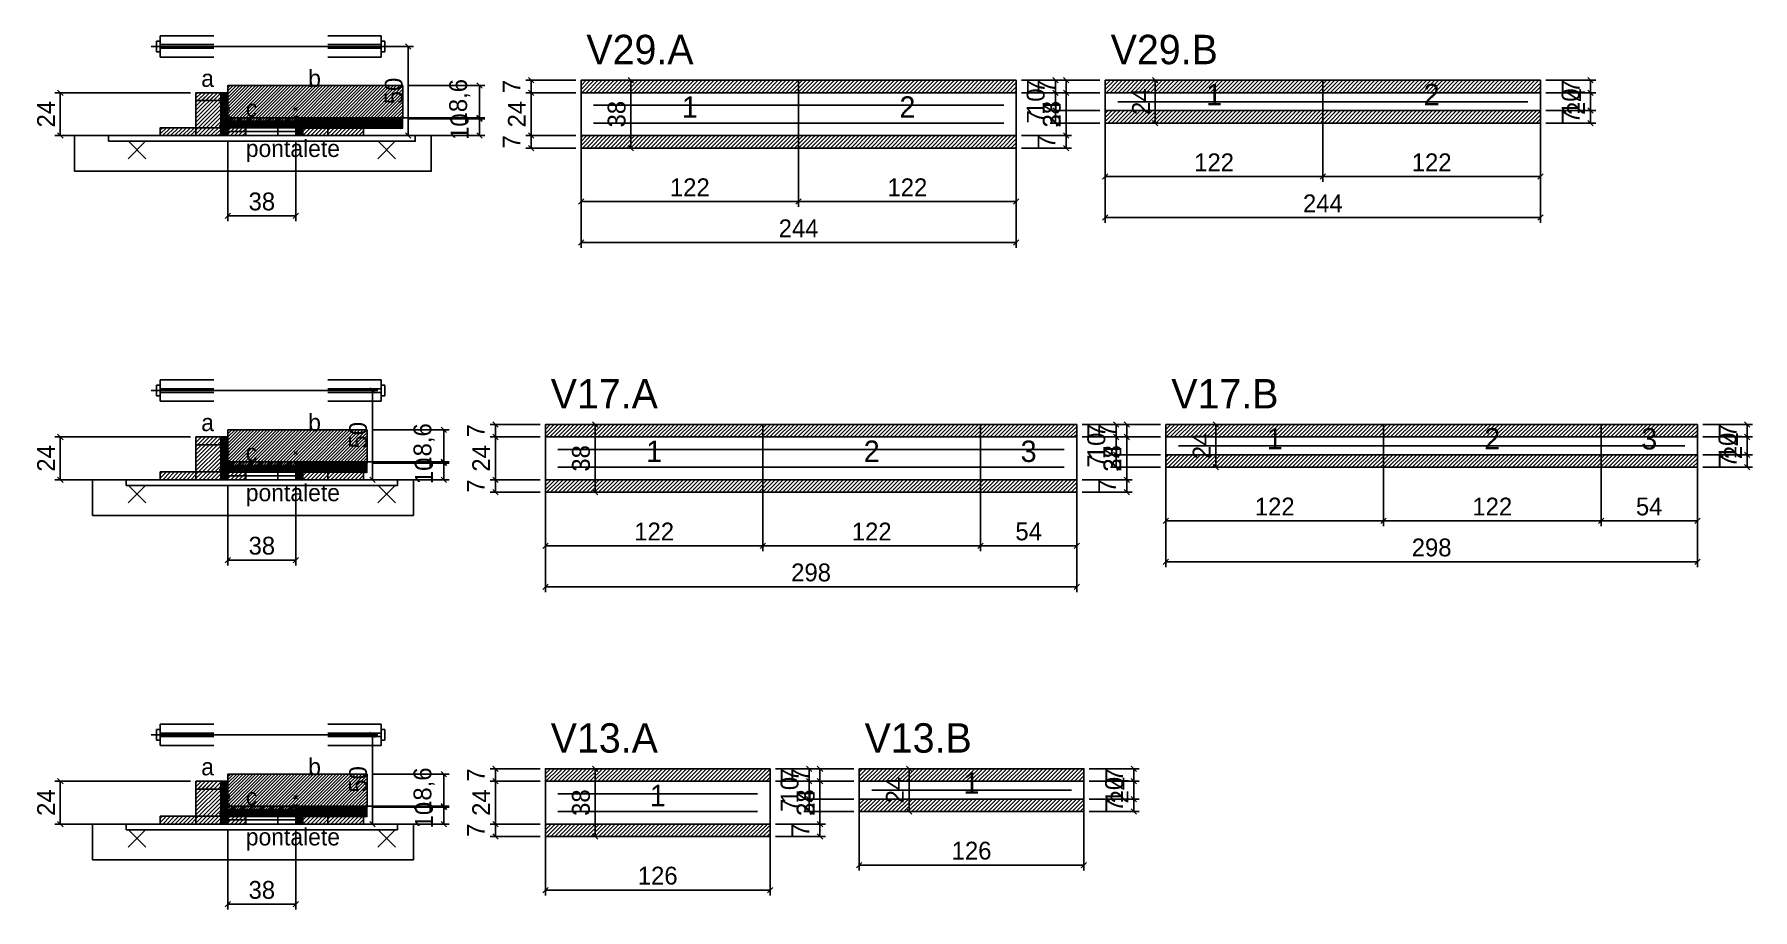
# Model space of a CAD drawing. Extents: x -13000 to 3070, y -7421 to 1552.
# Drawn here: x -69 to 895, y -1423 to -932 of the extents above; entities that cross this region are included whole.
import ezdxf
from ezdxf.enums import TextEntityAlignment as Align

# ---------------------------------------------------------------- set-up
doc = ezdxf.new("R2010")
doc.units = 0
for name, color, linetype in [('5', 5, 'Continuous'), ('barrote', 126, 'Continuous'), ('CONCRETO', 251, 'Continuous'), ('COTA', 241, 'Continuous'), ('detalhes', 7, 'Continuous'), ('ESTRUTURACAO', 7, 'Continuous'), ('Hachura', 251, 'Continuous'), ('Madeira', 126, 'Continuous'), ('NOMENCLATURA', 7, 'Continuous'), ('Painéis', 200, 'Continuous'), ('presilha', 224, 'Continuous'), ('SARR_2.2x7', 40, 'Continuous'), ('SCO-___-LAJ', 224, 'Continuous'), ('TENSOR', 224, 'Continuous')]:
    doc.layers.add(name, color=color, linetype=linetype)
doc.dimstyles.new('PAINEL', dxfattribs={"dimtxt": 10, "dimasz": 3, "dimexe": 3, "dimexo": 3, "dimgap": 3, "dimtad": 1, "dimblk": 'OBLIQUE', "dimblk1": 'OBLIQUE', "dimcen": 2.5, "dimclrd": 4, "dimclre": 4, "dimclrt": 240, "dimazin": 3, "dimtfac": 1, "dimtmove": 0, "dimatfit": 3})

# ---------------------------------------------------------------- blocks, each defined once
blk = doc.blocks.new('PAR_ESQ')
for p, q in [((-1, -1), (1, 1)), ((-1, 1), (1, -1))]:
    blk.add_line(p, q)
blk = doc.blocks.new('PAR_FUNDO_ESQ')
for p, q in [((-1, -1), (1, 1)), ((-1, 1), (1, -1))]:
    blk.add_line(p, q)
blk = doc.blocks.new('PAR_FUNDO_DIR')
for p, q in [((-1, -1), (1, 1)), ((-1, 1), (1, -1))]:
    blk.add_line(p, q)
blk = doc.blocks.new('par_int_esq')
for p, q in [((-1, -1), (1, 1)), ((-1, 1), (1, -1))]:
    blk.add_line(p, q)
blk = doc.blocks.new('par_int_dir')
for p, q in [((-1, -1), (1, 1)), ((-1, 1), (1, -1))]:
    blk.add_line(p, q)
blk = doc.blocks.new('_OBLIQUE')
at = {"color": 0, "linetype": 'BYBLOCK'}
blk.add_line((-0.5, -0.5), (0.5, 0.5), dxfattribs=at)

msp = doc.modelspace()

# ---------------------------------------------------------------- hatches: boundary and pattern name
at = {"layer": 'COTA'}
h = msp.add_hatch(dxfattribs=at)
h.set_pattern_fill('ANSI31', scale=0.4)
h.paths.add_polyline_path([(40, -981), (40, -961), (138, -961), (138, -979.6), (78, -979.6), (78, -981)])
h = msp.add_hatch(dxfattribs=at)
h.set_pattern_fill('ANSI31', scale=0.5)
h.paths.add_polyline_path([(238, -965), (360, -965), (360, -958), (238, -958)])
h = msp.add_hatch(dxfattribs=at)
h.set_pattern_fill('ANSI31', scale=0.5)
h.paths.add_polyline_path([(360, -965), (482, -965), (482, -958), (360, -958)])
h = msp.add_hatch(dxfattribs=at)
h.set_pattern_fill('ANSI31', scale=0.5)
h.paths.add_polyline_path([(532, -965), (654, -965), (654, -958), (532, -958)])
h = msp.add_hatch(dxfattribs=at)
h.set_pattern_fill('ANSI31', scale=0.5)
h.paths.add_polyline_path([(654, -965), (776, -965), (776, -958), (654, -958)])
h = msp.add_hatch(dxfattribs=at)
h.set_pattern_fill('ANSI31', scale=0.5)
h.paths.add_polyline_path([(532, -982), (654, -982), (654, -975), (532, -975)])
h = msp.add_hatch(dxfattribs=at)
h.set_pattern_fill('ANSI31', scale=0.5)
h.paths.add_polyline_path([(654, -982), (776, -982), (776, -975), (654, -975)])
h = msp.add_hatch(dxfattribs=at)
h.set_pattern_fill('ANSI31', scale=0.5)
h.paths.add_polyline_path([(238, -996), (360, -996), (360, -989), (238, -989)])
h = msp.add_hatch(dxfattribs=at)
h.set_pattern_fill('ANSI31', scale=0.5)
h.paths.add_polyline_path([(360, -996), (482, -996), (482, -989), (360, -989)])
h = msp.add_hatch(dxfattribs=at)
h.set_pattern_fill('ANSI31', scale=0.4)
h.paths.add_polyline_path([(40, -1174), (40, -1154), (118, -1154), (118, -1172.6), (78, -1172.6), (78, -1174)])
h = msp.add_hatch(dxfattribs=at)
h.set_pattern_fill('ANSI31', scale=0.5)
h.paths.add_polyline_path([(218, -1158), (340, -1158), (340, -1151), (218, -1151)])
h = msp.add_hatch(dxfattribs=at)
h.set_pattern_fill('ANSI31', scale=0.5)
h.paths.add_polyline_path([(340, -1158), (462, -1158), (462, -1151), (340, -1151)])
h = msp.add_hatch(dxfattribs=at)
h.set_pattern_fill('ANSI31', scale=0.5)
h.paths.add_polyline_path([(462, -1158), (516, -1158), (516, -1151), (462, -1151)])
h = msp.add_hatch(dxfattribs=at)
h.set_pattern_fill('ANSI31', scale=0.5)
h.paths.add_polyline_path([(566, -1158), (688, -1158), (688, -1151), (566, -1151)])
h = msp.add_hatch(dxfattribs=at)
h.set_pattern_fill('ANSI31', scale=0.5)
h.paths.add_polyline_path([(688, -1158), (810, -1158), (810, -1151), (688, -1151)])
h = msp.add_hatch(dxfattribs=at)
h.set_pattern_fill('ANSI31', scale=0.5)
h.paths.add_polyline_path([(810, -1158), (864, -1158), (864, -1151), (810, -1151)])
h = msp.add_hatch(dxfattribs=at)
h.set_pattern_fill('ANSI31', scale=0.5)
h.paths.add_polyline_path([(566, -1175), (688, -1175), (688, -1168), (566, -1168)])
h = msp.add_hatch(dxfattribs=at)
h.set_pattern_fill('ANSI31', scale=0.5)
h.paths.add_polyline_path([(688, -1175), (810, -1175), (810, -1168), (688, -1168)])
h = msp.add_hatch(dxfattribs=at)
h.set_pattern_fill('ANSI31', scale=0.5)
h.paths.add_polyline_path([(810, -1175), (864, -1175), (864, -1168), (810, -1168)])
h = msp.add_hatch(dxfattribs=at)
h.set_pattern_fill('ANSI31', scale=0.5)
h.paths.add_polyline_path([(218, -1189), (340, -1189), (340, -1182), (218, -1182)])
h = msp.add_hatch(dxfattribs=at)
h.set_pattern_fill('ANSI31', scale=0.5)
h.paths.add_polyline_path([(340, -1189), (462, -1189), (462, -1182), (340, -1182)])
h = msp.add_hatch(dxfattribs=at)
h.set_pattern_fill('ANSI31', scale=0.5)
h.paths.add_polyline_path([(462, -1189), (516, -1189), (516, -1182), (462, -1182)])
h = msp.add_hatch(dxfattribs=at)
h.set_pattern_fill('ANSI31', scale=0.4)
h.paths.add_polyline_path([(40, -1367), (40, -1347), (118, -1347), (118, -1365.6), (78, -1365.6), (78, -1367)])
h = msp.add_hatch(dxfattribs=at)
h.set_pattern_fill('ANSI31', scale=0.5)
h.paths.add_polyline_path([(218, -1351), (344, -1351), (344, -1344), (218, -1344)])
h = msp.add_hatch(dxfattribs=at)
h.set_pattern_fill('ANSI31', scale=0.5)
h.paths.add_polyline_path([(394, -1351), (520, -1351), (520, -1344), (394, -1344)])
h = msp.add_hatch(dxfattribs=at)
h.set_pattern_fill('ANSI31', scale=0.5)
h.paths.add_polyline_path([(394, -1368), (520, -1368), (520, -1361), (394, -1361)])
h = msp.add_hatch(dxfattribs=at)
h.set_pattern_fill('ANSI31', scale=0.5)
h.paths.add_polyline_path([(218, -1382), (344, -1382), (344, -1375), (218, -1375)])
at = {"layer": 'Hachura'}
h = msp.add_hatch(dxfattribs=at)
h.set_pattern_fill('ANSI31', scale=0.5)
h.paths.add_polyline_path([(22, -989), (36, -989), (36, -965), (22, -965)])
h = msp.add_hatch(dxfattribs=at)
h.set_pattern_fill('ANSI31', scale=0.5)
h.paths.add_polyline_path([(22, -969.4), (36, -969.4), (36, -965), (22, -965)])
h = msp.add_hatch(dxfattribs=at)
h.set_pattern_fill('SOLID')
h.paths.add_polyline_path([(36, -989), (40, -989), (40, -965), (36, -965)])
h = msp.add_hatch(dxfattribs=at)
h.set_pattern_fill('SOLID')
h.paths.add_polyline_path([(40, -984.6), (78, -984.6), (78, -981), (40, -981)])
h = msp.add_hatch(dxfattribs=at)
h.set_pattern_fill('SOLID')
h.paths.add_polyline_path([(78, -989), (82, -989), (82, -979), (78, -979)])
h = msp.add_hatch(dxfattribs=at)
h.set_pattern_fill('SOLID')
h.paths.add_polyline_path([(78, -979), (138, -979), (138, -985), (78, -985)])
h = msp.add_hatch(dxfattribs=at)
h.set_pattern_fill('ANSI31', scale=0.5)
h.paths.add_polyline_path([(82, -989), (96, -989), (96, -979), (82, -979)])
h = msp.add_hatch(dxfattribs=at)
h.set_pattern_fill('ANSI31', scale=0.5)
h.paths.add_polyline_path([(82, -983.4), (96, -983.4), (96, -979), (82, -979)])
h = msp.add_hatch(dxfattribs=at)
h.set_pattern_fill('ANSI31', scale=0.5)
h.paths.add_polyline_path([(2, -989), (22, -989), (22, -984.6), (2, -984.6)])
h = msp.add_hatch(dxfattribs=at)
h.set_pattern_fill('ANSI31', scale=0.5)
h.paths.add_polyline_path([(40, -989), (50, -989), (50, -984.6), (40, -984.6)])
h = msp.add_hatch(dxfattribs=at)
h.set_pattern_fill('ANSI31', scale=0.5)
h.paths.add_polyline_path([(96, -989), (116, -989), (116, -984.6), (96, -984.6)])
h = msp.add_hatch(dxfattribs=at)
h.set_pattern_fill('ANSI31', scale=0.5)
h.paths.add_polyline_path([(22, -1182), (36, -1182), (36, -1158), (22, -1158)])
h = msp.add_hatch(dxfattribs=at)
h.set_pattern_fill('ANSI31', scale=0.5)
h.paths.add_polyline_path([(22, -1162.4), (36, -1162.4), (36, -1158), (22, -1158)])
h = msp.add_hatch(dxfattribs=at)
h.set_pattern_fill('SOLID')
h.paths.add_polyline_path([(36, -1182), (40, -1182), (40, -1158), (36, -1158)])
h = msp.add_hatch(dxfattribs=at)
h.set_pattern_fill('SOLID')
h.paths.add_polyline_path([(40, -1177.6), (78, -1177.6), (78, -1174), (40, -1174)])
h = msp.add_hatch(dxfattribs=at)
h.set_pattern_fill('SOLID')
h.paths.add_polyline_path([(78, -1182), (82, -1182), (82, -1172), (78, -1172)])
h = msp.add_hatch(dxfattribs=at)
h.set_pattern_fill('SOLID')
h.paths.add_polyline_path([(78, -1172), (118, -1172), (118, -1178), (78, -1178)])
h = msp.add_hatch(dxfattribs=at)
h.set_pattern_fill('ANSI31', scale=0.5)
h.paths.add_polyline_path([(82, -1182), (96, -1182), (96, -1172), (82, -1172)])
h = msp.add_hatch(dxfattribs=at)
h.set_pattern_fill('ANSI31', scale=0.5)
h.paths.add_polyline_path([(82, -1176.4), (96, -1176.4), (96, -1172), (82, -1172)])
h = msp.add_hatch(dxfattribs=at)
h.set_pattern_fill('ANSI31', scale=0.5)
h.paths.add_polyline_path([(2, -1182), (22, -1182), (22, -1177.6), (2, -1177.6)])
h = msp.add_hatch(dxfattribs=at)
h.set_pattern_fill('ANSI31', scale=0.5)
h.paths.add_polyline_path([(40, -1182), (50, -1182), (50, -1177.6), (40, -1177.6)])
h = msp.add_hatch(dxfattribs=at)
h.set_pattern_fill('ANSI31', scale=0.5)
h.paths.add_polyline_path([(96, -1182), (116, -1182), (116, -1177.6), (96, -1177.6)])
h = msp.add_hatch(dxfattribs=at)
h.set_pattern_fill('ANSI31', scale=0.5)
h.paths.add_polyline_path([(22, -1375), (36, -1375), (36, -1351), (22, -1351)])
h = msp.add_hatch(dxfattribs=at)
h.set_pattern_fill('ANSI31', scale=0.5)
h.paths.add_polyline_path([(22, -1355.4), (36, -1355.4), (36, -1351), (22, -1351)])
h = msp.add_hatch(dxfattribs=at)
h.set_pattern_fill('SOLID')
h.paths.add_polyline_path([(36, -1375), (40, -1375), (40, -1351), (36, -1351)])
h = msp.add_hatch(dxfattribs=at)
h.set_pattern_fill('SOLID')
h.paths.add_polyline_path([(40, -1370.6), (78, -1370.6), (78, -1367), (40, -1367)])
h = msp.add_hatch(dxfattribs=at)
h.set_pattern_fill('SOLID')
h.paths.add_polyline_path([(78, -1375), (82, -1375), (82, -1365), (78, -1365)])
h = msp.add_hatch(dxfattribs=at)
h.set_pattern_fill('SOLID')
h.paths.add_polyline_path([(78, -1365), (118, -1365), (118, -1371), (78, -1371)])
h = msp.add_hatch(dxfattribs=at)
h.set_pattern_fill('ANSI31', scale=0.5)
h.paths.add_polyline_path([(82, -1375), (96, -1375), (96, -1365), (82, -1365)])
h = msp.add_hatch(dxfattribs=at)
h.set_pattern_fill('ANSI31', scale=0.5)
h.paths.add_polyline_path([(82, -1369.4), (96, -1369.4), (96, -1365), (82, -1365)])
h = msp.add_hatch(dxfattribs=at)
h.set_pattern_fill('ANSI31', scale=0.5)
h.paths.add_polyline_path([(2, -1375), (22, -1375), (22, -1370.6), (2, -1370.6)])
h = msp.add_hatch(dxfattribs=at)
h.set_pattern_fill('ANSI31', scale=0.5)
h.paths.add_polyline_path([(40, -1375), (50, -1375), (50, -1370.6), (40, -1370.6)])
h = msp.add_hatch(dxfattribs=at)
h.set_pattern_fill('ANSI31', scale=0.5)
h.paths.add_polyline_path([(96, -1375), (116, -1375), (116, -1370.6), (96, -1370.6)])
at = {"layer": 'HACHURACONCRETO'}
h = msp.add_hatch(dxfattribs=at)
h.set_pattern_fill('ANSI31', scale=0.3)
h.paths.add_polyline_path([(40, -984.6), (78, -984.6), (78, -979), (40, -979)])
h = msp.add_hatch(dxfattribs=at)
h.set_pattern_fill('ANSI31', scale=0.3)
h.paths.add_polyline_path([(40, -1177.6), (78, -1177.6), (78, -1172), (40, -1172)])
h = msp.add_hatch(dxfattribs=at)
h.set_pattern_fill('ANSI31', scale=0.3)
h.paths.add_polyline_path([(40, -1370.6), (78, -1370.6), (78, -1365), (40, -1365)])

# ---------------------------------------------------------------- linework, layer by layer
for p, q in [((2, -933), (32, -933)), ((2, -933), (2, -945)), ((96, -933), (126, -933)), ((126, -933), (126, -945)), ((0, -936), (0, -942)), ((2, -936), (0, -936)), ((2, -942), (0, -942)), ((2, -938), (32, -938)), ((2, -940), (32, -940)), ((96, -938), (126, -938)), ((96, -940), (126, -940)), ((126, -936), (128, -936)), ((126, -942), (128, -942)), ((128, -936), (128, -942)), ((2, -945), (32, -945)), ((96, -945), (126, -945)), ((2, -1126), (32, -1126)), ((2, -1126), (2, -1138)), ((96, -1126), (126, -1126)), ((126, -1126), (126, -1138)), ((0, -1129), (0, -1135)), ((2, -1129), (0, -1129)), ((2, -1135), (0, -1135)), ((2, -1131), (32, -1131)), ((2, -1133), (32, -1133)), ((96, -1131), (126, -1131)), ((96, -1133), (126, -1133)), ((126, -1129), (128, -1129)), ((126, -1135), (128, -1135)), ((128, -1129), (128, -1135)), ((2, -1138), (32, -1138)), ((96, -1138), (126, -1138)), ((2, -1319), (32, -1319)), ((2, -1319), (2, -1331)), ((96, -1319), (126, -1319)), ((126, -1319), (126, -1331)), ((0, -1322), (0, -1328)), ((2, -1322), (0, -1322)), ((2, -1328), (0, -1328)), ((2, -1324), (32, -1324)), ((2, -1326), (32, -1326)), ((96, -1324), (126, -1324)), ((96, -1326), (126, -1326)), ((126, -1322), (128, -1322)), ((126, -1328), (128, -1328)), ((128, -1322), (128, -1328)), ((2, -1331), (32, -1331)), ((96, -1331), (126, -1331))]:
    msp.add_line(p, q)
at = {"layer": 'BARRA_ANCORAGEM'}
for p, q in [((40, -981.3), (78, -981.3)), ((40, -983.3), (40, -981.3)), ((78, -983.3), (78, -981.3)), ((40, -983.3), (78, -983.3)), ((40, -984.7), (78, -984.7)), ((40, -986.7), (40, -984.7)), ((40, -986.7), (78, -986.7)), ((78, -986.7), (78, -984.7)), ((40, -1174.3), (78, -1174.3)), ((40, -1176.3), (40, -1174.3)), ((78, -1176.3), (78, -1174.3)), ((40, -1176.3), (78, -1176.3)), ((40, -1177.7), (78, -1177.7)), ((40, -1179.7), (40, -1177.7)), ((40, -1179.7), (78, -1179.7)), ((78, -1179.7), (78, -1177.7)), ((40, -1367.3), (78, -1367.3)), ((40, -1369.3), (40, -1367.3)), ((78, -1369.3), (78, -1367.3)), ((40, -1369.3), (78, -1369.3)), ((40, -1370.7), (78, -1370.7)), ((40, -1372.7), (40, -1370.7)), ((40, -1372.7), (78, -1372.7)), ((78, -1372.7), (78, -1370.7))]:
    msp.add_line(p, q, dxfattribs=at)
at = {"layer": 'barrote'}
for points in [[(-46, -1009), (154, -1009), (154, -989), (-46, -989)], [(-36, -1202), (144, -1202), (144, -1182), (-36, -1182)], [(-36, -1395), (144, -1395), (144, -1375), (-36, -1375)]]:
    msp.add_lwpolyline(points, close=True, dxfattribs=at)
at = {"layer": 'CONCRETO'}
for points in [[(40, -981), (40, -961), (138, -961), (138, -979.6), (78, -979.6), (78, -981)], [(40, -1174), (40, -1154), (118, -1154), (118, -1172.6), (78, -1172.6), (78, -1174)], [(40, -1367), (40, -1347), (118, -1347), (118, -1365.6), (78, -1365.6), (78, -1367)]]:
    msp.add_lwpolyline(points, close=True, dxfattribs=at)
at = {"layer": 'HACHURACONCRETO'}
for points in [[(40, -984.6), (78, -984.6), (78, -979), (40, -979)], [(40, -1177.6), (78, -1177.6), (78, -1172), (40, -1172)], [(40, -1370.6), (78, -1370.6), (78, -1365), (40, -1365)]]:
    msp.add_lwpolyline(points, close=True, dxfattribs=at)
at = {"layer": 'Madeira'}
for points in [[(22, -989), (36, -989), (36, -965), (22, -965)], [(22, -969.4), (36, -969.4), (36, -965), (22, -965)], [(82, -989), (96, -989), (96, -979), (82, -979)], [(82, -983.4), (96, -983.4), (96, -979), (82, -979)], [(2, -989), (22, -989), (22, -984.6), (2, -984.6)], [(22, -989), (36, -989), (36, -984.6), (22, -984.6)], [(40, -989), (50, -989), (50, -984.6), (40, -984.6)], [(68, -989), (78, -989), (78, -984.6), (68, -984.6)], [(96, -989), (116, -989), (116, -984.6), (96, -984.6)], [(22, -1182), (36, -1182), (36, -1158), (22, -1158)], [(22, -1162.4), (36, -1162.4), (36, -1158), (22, -1158)], [(82, -1182), (96, -1182), (96, -1172), (82, -1172)], [(82, -1176.4), (96, -1176.4), (96, -1172), (82, -1172)], [(2, -1182), (22, -1182), (22, -1177.6), (2, -1177.6)], [(22, -1182), (36, -1182), (36, -1177.6), (22, -1177.6)], [(40, -1182), (50, -1182), (50, -1177.6), (40, -1177.6)], [(68, -1182), (78, -1182), (78, -1177.6), (68, -1177.6)], [(96, -1182), (116, -1182), (116, -1177.6), (96, -1177.6)], [(22, -1375), (36, -1375), (36, -1351), (22, -1351)], [(22, -1355.4), (36, -1355.4), (36, -1351), (22, -1351)], [(82, -1375), (96, -1375), (96, -1365), (82, -1365)], [(82, -1369.4), (96, -1369.4), (96, -1365), (82, -1365)], [(2, -1375), (22, -1375), (22, -1370.6), (2, -1370.6)], [(22, -1375), (36, -1375), (36, -1370.6), (22, -1370.6)], [(40, -1375), (50, -1375), (50, -1370.6), (40, -1370.6)], [(68, -1375), (78, -1375), (78, -1370.6), (68, -1370.6)], [(96, -1375), (116, -1375), (116, -1370.6), (96, -1370.6)]]:
    msp.add_lwpolyline(points, close=True, dxfattribs=at)
at = {"layer": 'Painéis'}
for p, q in [((238, -965), (360, -965)), ((238, -989), (238, -965)), ((360, -989), (360, -965)), ((360, -989), (360, -965)), ((360, -965), (482, -965)), ((360, -989), (360, -965)), ((482, -989), (482, -965)), ((532, -965), (654, -965)), ((532, -975), (532, -965)), ((654, -975), (654, -965)), ((654, -975), (654, -965)), ((654, -965), (776, -965)), ((654, -975), (654, -965)), ((776, -975), (776, -965)), ((532, -975), (654, -975)), ((654, -975), (776, -975)), ((238, -989), (360, -989)), ((360, -989), (482, -989)), ((218, -1158), (340, -1158)), ((218, -1182), (218, -1158)), ((340, -1182), (340, -1158)), ((340, -1182), (340, -1158)), ((340, -1158), (462, -1158)), ((340, -1182), (340, -1158)), ((462, -1182), (462, -1158)), ((462, -1182), (462, -1158)), ((462, -1158), (516, -1158)), ((462, -1182), (462, -1158)), ((516, -1182), (516, -1158)), ((566, -1158), (688, -1158)), ((566, -1168), (566, -1158)), ((688, -1168), (688, -1158)), ((688, -1168), (688, -1158)), ((688, -1158), (810, -1158)), ((688, -1168), (688, -1158)), ((810, -1168), (810, -1158)), ((810, -1168), (810, -1158)), ((810, -1158), (864, -1158)), ((810, -1168), (810, -1158)), ((864, -1168), (864, -1158)), ((566, -1168), (688, -1168)), ((688, -1168), (810, -1168)), ((810, -1168), (864, -1168)), ((218, -1182), (340, -1182)), ((340, -1182), (462, -1182)), ((462, -1182), (516, -1182)), ((218, -1351), (344, -1351)), ((218, -1375), (218, -1351)), ((344, -1375), (344, -1351)), ((394, -1351), (520, -1351)), ((394, -1361), (394, -1351)), ((520, -1361), (520, -1351)), ((394, -1361), (520, -1361)), ((218, -1375), (344, -1375))]:
    msp.add_line(p, q, dxfattribs=at)
for points in [[(36, -989), (40, -989), (40, -965), (36, -965)], [(40, -984.6), (78, -984.6), (78, -981), (40, -981)], [(78, -989), (82, -989), (82, -979), (78, -979)], [(78, -979), (138, -979), (138, -979.6), (78, -979.6)], [(36, -1182), (40, -1182), (40, -1158), (36, -1158)], [(40, -1177.6), (78, -1177.6), (78, -1174), (40, -1174)], [(78, -1182), (82, -1182), (82, -1172), (78, -1172)], [(78, -1172), (118, -1172), (118, -1172.6), (78, -1172.6)], [(36, -1375), (40, -1375), (40, -1351), (36, -1351)], [(40, -1370.6), (78, -1370.6), (78, -1367), (40, -1367)], [(78, -1375), (82, -1375), (82, -1365), (78, -1365)], [(78, -1365), (118, -1365), (118, -1365.6), (78, -1365.6)]]:
    msp.add_lwpolyline(points, close=True, dxfattribs=at)
at = {"layer": 'presilha'}
for p, q in [((-16, -1002), (-6, -992)), ((-16, -992), (-6, -1002)), ((124, -1002), (134, -992)), ((124, -992), (134, -1002)), ((-16, -1195), (-6, -1185)), ((-16, -1185), (-6, -1195)), ((124, -1195), (134, -1185)), ((124, -1185), (134, -1195)), ((-16, -1388), (-6, -1378)), ((-16, -1378), (-6, -1388)), ((124, -1388), (134, -1378)), ((124, -1378), (134, -1388))]:
    msp.add_line(p, q, dxfattribs=at)
at = {"layer": 'SARR_2.2x7'}
for points in [[(245, -972), (360, -972)], [(245, -972), (360, -972)], [(360, -972), (475, -972)], [(360, -972), (475, -972)], [(539, -970), (654, -970)], [(539, -970), (654, -970)], [(654, -970), (769, -970)], [(654, -970), (769, -970)], [(245, -982), (360, -982)], [(245, -982), (360, -982)], [(360, -982), (475, -982)], [(360, -982), (475, -982)], [(225, -1165), (340, -1165)], [(225, -1165), (340, -1165)], [(340, -1165), (462, -1165)], [(340, -1165), (462, -1165)], [(462, -1165), (509, -1165)], [(462, -1165), (509, -1165)], [(573, -1163), (688, -1163)], [(573, -1163), (688, -1163)], [(688, -1163), (810, -1163)], [(688, -1163), (810, -1163)], [(810, -1163), (857, -1163)], [(810, -1163), (857, -1163)], [(225, -1175), (340, -1175)], [(225, -1175), (340, -1175)], [(340, -1175), (462, -1175)], [(340, -1175), (462, -1175)], [(462, -1175), (509, -1175)], [(462, -1175), (509, -1175)], [(225, -1358), (337, -1358)], [(225, -1358), (337, -1358)], [(401, -1356), (513, -1356)], [(401, -1356), (513, -1356)], [(225, -1368), (337, -1368)], [(225, -1368), (337, -1368)]]:
    msp.add_lwpolyline(points, dxfattribs=at)
at = {"layer": 'SARRAFO_2_2X7'}
for p, q in [((36, -969.8), (40, -969.8)), ((36, -974.2), (36, -969.8)), ((36, -972), (40, -972)), ((40, -974.2), (40, -969.8)), ((36, -974.2), (40, -974.2)), ((36, -979.8), (40, -979.8)), ((36, -984.2), (36, -979.8)), ((36, -982), (40, -982)), ((40, -984.2), (40, -979.8)), ((78, -981.8), (82, -981.8)), ((78, -986.2), (78, -981.8)), ((82, -986.2), (82, -981.8)), ((36, -984.2), (40, -984.2)), ((78, -984), (82, -984)), ((78, -986.2), (82, -986.2)), ((36, -1162.8), (40, -1162.8)), ((36, -1167.2), (36, -1162.8)), ((36, -1165), (40, -1165)), ((40, -1167.2), (40, -1162.8)), ((36, -1167.2), (40, -1167.2)), ((36, -1172.8), (40, -1172.8)), ((36, -1177.2), (36, -1172.8)), ((36, -1175), (40, -1175)), ((40, -1177.2), (40, -1172.8)), ((78, -1174.8), (82, -1174.8)), ((78, -1179.2), (78, -1174.8)), ((82, -1179.2), (82, -1174.8)), ((36, -1177.2), (40, -1177.2)), ((78, -1177), (82, -1177)), ((78, -1179.2), (82, -1179.2)), ((36, -1355.8), (40, -1355.8)), ((36, -1360.2), (36, -1355.8)), ((36, -1358), (40, -1358)), ((40, -1360.2), (40, -1355.8)), ((36, -1360.2), (40, -1360.2)), ((36, -1365.8), (40, -1365.8)), ((36, -1370.2), (36, -1365.8)), ((36, -1368), (40, -1368)), ((40, -1370.2), (40, -1365.8)), ((78, -1367.8), (82, -1367.8)), ((78, -1372.2), (78, -1367.8)), ((82, -1372.2), (82, -1367.8)), ((36, -1370.2), (40, -1370.2)), ((78, -1370), (82, -1370)), ((78, -1372.2), (82, -1372.2))]:
    msp.add_line(p, q, dxfattribs=at)
at = {"layer": 'SCO-___-LAJ'}
for points in [[(238, -965), (360, -965), (360, -958), (238, -958)], [(360, -965), (482, -965), (482, -958), (360, -958)], [(532, -965), (654, -965), (654, -958), (532, -958)], [(654, -965), (776, -965), (776, -958), (654, -958)], [(532, -982), (654, -982), (654, -975), (532, -975)], [(654, -982), (776, -982), (776, -975), (654, -975)], [(-27, -992.2), (145, -992.2), (145, -989), (-27, -989)], [(238, -996), (360, -996), (360, -989), (238, -989)], [(360, -996), (482, -996), (482, -989), (360, -989)], [(218, -1158), (340, -1158), (340, -1151), (218, -1151)], [(340, -1158), (462, -1158), (462, -1151), (340, -1151)], [(462, -1158), (516, -1158), (516, -1151), (462, -1151)], [(566, -1158), (688, -1158), (688, -1151), (566, -1151)], [(688, -1158), (810, -1158), (810, -1151), (688, -1151)], [(810, -1158), (864, -1158), (864, -1151), (810, -1151)], [(566, -1175), (688, -1175), (688, -1168), (566, -1168)], [(688, -1175), (810, -1175), (810, -1168), (688, -1168)], [(810, -1175), (864, -1175), (864, -1168), (810, -1168)], [(-17, -1185.2), (135, -1185.2), (135, -1182), (-17, -1182)], [(218, -1189), (340, -1189), (340, -1182), (218, -1182)], [(340, -1189), (462, -1189), (462, -1182), (340, -1182)], [(462, -1189), (516, -1189), (516, -1182), (462, -1182)], [(218, -1351), (344, -1351), (344, -1344), (218, -1344)], [(394, -1351), (520, -1351), (520, -1344), (394, -1344)], [(394, -1368), (520, -1368), (520, -1361), (394, -1361)], [(-17, -1378.2), (135, -1378.2), (135, -1375), (-17, -1375)], [(218, -1382), (344, -1382), (344, -1375), (218, -1375)]]:
    msp.add_lwpolyline(points, close=True, dxfattribs=at)
at = {"layer": 'TENSOR'}
for p, q in [((-3, -939), (136, -939)), ((-3, -1132), (116, -1132)), ((-3, -1325), (116, -1325))]:
    msp.add_line(p, q, dxfattribs=at)

# ---------------------------------------------------------------- block references
at = {"layer": 'Painéis'}
for name, p in [('par_int_esq', (40, -974)), ('par_int_dir', (78, -974)), ('PAR_FUNDO_ESQ', (40, -979)), ('PAR_FUNDO_DIR', (78, -979)), ('PAR_ESQ', (36, -984)), ('par_int_esq', (40, -1167)), ('PAR_FUNDO_ESQ', (40, -1172)), ('par_int_dir', (78, -1167)), ('PAR_FUNDO_DIR', (78, -1172)), ('PAR_ESQ', (36, -1177)), ('par_int_esq', (40, -1360)), ('PAR_FUNDO_ESQ', (40, -1365)), ('par_int_dir', (78, -1360)), ('PAR_FUNDO_DIR', (78, -1365)), ('PAR_ESQ', (36, -1370))]:
    msp.add_blockref(name, p, dxfattribs=at)

# ---------------------------------------------------------------- texts
at = {"layer": '5'}
for s, p in [('1', (593, -966)), ('2', (715, -966)), ('1', (299, -973)), ('2', (421, -973)), ('1', (627, -1159)), ('2', (749, -1159)), ('3', (837, -1159)), ('1', (279, -1166)), ('2', (401, -1166)), ('3', (489, -1166)), ('1', (457, -1352)), ('1', (281, -1359))]:
    msp.add_text(s, height=12, dxfattribs=at).set_placement(p, align=Align.MIDDLE_CENTER)
at = {"layer": 'detalhes'}
for s, p in [('b', (85, -961.7)), ('a', (25, -961.7)), ('c', (50, -978.5)), ('b', (85, -1154.7)), ('a', (25, -1154.7)), ('c', (50, -1171.5)), ('b', (85, -1347.7)), ('a', (25, -1347.7)), ('c', (50, -1364.5))]:
    msp.add_text(s, height=9.6, dxfattribs=at).set_placement(p)
at = {"layer": 'ESTRUTURACAO'}
for p in [(50, -1001), (50, -1194), (50, -1387)]:
    msp.add_text('pontalete', height=9.6, dxfattribs=at).set_placement(p)
at = {"layer": 'NOMENCLATURA'}
for s, p in [('V29.A', (241, -949)), ('V29.B', (535, -949)), ('V17.A', (221, -1142)), ('V17.B', (569, -1142)), ('V13.A', (221, -1335)), ('V13.B', (397, -1335))]:
    msp.add_text(s, height=16.5, dxfattribs=at).set_placement(p)

# ---------------------------------------------------------------- dimensions: what is measured, and where the dimension line sits
at = {"layer": 'COTA'}
for base, p1, p2 in [((141, -989), (96, -989), (96, -939)), ((-54, -989), (2, -989), (22, -965)), ((181, -979.6), (138, -979.6), (138, -961)), ((210, -965), (238, -965), (238, -958)), ((210, -989), (238, -989), (238, -965)), ((266, -996), (238, -996), (238, -958)), ((510, -996), (482, -996), (482, -958)), ((510, -965), (482, -965), (482, -958)), ((510, -989), (482, -989), (482, -965)), ((504, -965), (532, -965), (532, -958)), ((504, -975), (532, -975), (532, -965)), ((560, -982), (532, -982), (532, -958)), ((804, -982), (776, -982), (776, -958)), ((804, -965), (776, -965), (776, -958)), ((804, -975), (776, -975), (776, -965)), ((181, -989), (96, -989), (96, -979)), ((504, -982), (532, -982), (532, -975)), ((804, -982), (776, -982), (776, -975)), ((210, -996), (238, -996), (238, -989)), ((510, -996), (482, -996), (482, -989)), ((121, -1182), (96, -1182), (96, -1132)), ((161, -1172.6), (118, -1172.6), (118, -1154)), ((190, -1158), (218, -1158), (218, -1151)), ((246, -1189), (218, -1189), (218, -1151)), ((544, -1189), (516, -1189), (516, -1151)), ((544, -1158), (516, -1158), (516, -1151)), ((538, -1158), (566, -1158), (566, -1151)), ((538, -1168), (566, -1168), (566, -1158)), ((594, -1175), (566, -1175), (566, -1151)), ((892, -1175), (864, -1175), (864, -1151)), ((892, -1158), (864, -1158), (864, -1151)), ((892, -1168), (864, -1168), (864, -1158)), ((-54, -1182), (2, -1182), (22, -1158)), ((190, -1182), (218, -1182), (218, -1158)), ((544, -1182), (516, -1182), (516, -1158)), ((161, -1182), (96, -1182), (96, -1172)), ((538, -1175), (566, -1175), (566, -1168)), ((892, -1175), (864, -1175), (864, -1168)), ((190, -1189), (218, -1189), (218, -1182)), ((544, -1189), (516, -1189), (516, -1182)), ((121, -1375), (96, -1375), (96, -1325)), ((161, -1365.6), (118, -1365.6), (118, -1347)), ((190, -1351), (218, -1351), (218, -1344)), ((246, -1382), (218, -1382), (218, -1344)), ((372, -1382), (344, -1382), (344, -1344)), ((372, -1351), (344, -1351), (344, -1344)), ((366, -1351), (394, -1351), (394, -1344)), ((366, -1361), (394, -1361), (394, -1351)), ((422, -1368), (394, -1368), (394, -1344)), ((548, -1368), (520, -1368), (520, -1344)), ((548, -1351), (520, -1351), (520, -1344)), ((548, -1361), (520, -1361), (520, -1351)), ((-54, -1375), (2, -1375), (22, -1351)), ((190, -1375), (218, -1375), (218, -1351)), ((372, -1375), (344, -1375), (344, -1351)), ((161, -1375), (96, -1375), (96, -1365)), ((366, -1368), (394, -1368), (394, -1361)), ((548, -1368), (520, -1368), (520, -1361)), ((190, -1382), (218, -1382), (218, -1375)), ((372, -1382), (344, -1382), (344, -1375))]:
    msp.add_linear_dim(base=base, p1=p1, p2=p2, angle=90, dimstyle='PAINEL', dxfattribs=at).render()
for base, p1, p2 in [((532, -1012), (532, -975), (654, -975)), ((532, -1035), (532, -975), (776, -975)), ((654, -1012), (654, -975), (776, -975)), ((40, -1034), (40, -989), (78, -989)), ((238, -1026), (238, -989), (360, -989)), ((238, -1049), (238, -989), (482, -989)), ((360, -1026), (360, -989), (482, -989)), ((566, -1205), (566, -1168), (688, -1168)), ((566, -1228), (566, -1168), (864, -1168)), ((688, -1205), (688, -1168), (810, -1168)), ((810, -1205), (810, -1168), (864, -1168)), ((40, -1227), (40, -1182), (78, -1182)), ((218, -1219), (218, -1182), (340, -1182)), ((218, -1242), (218, -1182), (516, -1182)), ((340, -1219), (340, -1182), (462, -1182)), ((462, -1219), (462, -1182), (516, -1182)), ((394, -1398), (394, -1361), (520, -1361)), ((40, -1420), (40, -1375), (78, -1375)), ((218, -1412), (218, -1375), (344, -1375))]:
    msp.add_linear_dim(base=base, p1=p1, p2=p2, dimstyle='PAINEL', dxfattribs=at).render()

doc.saveas('drawing.dxf')
